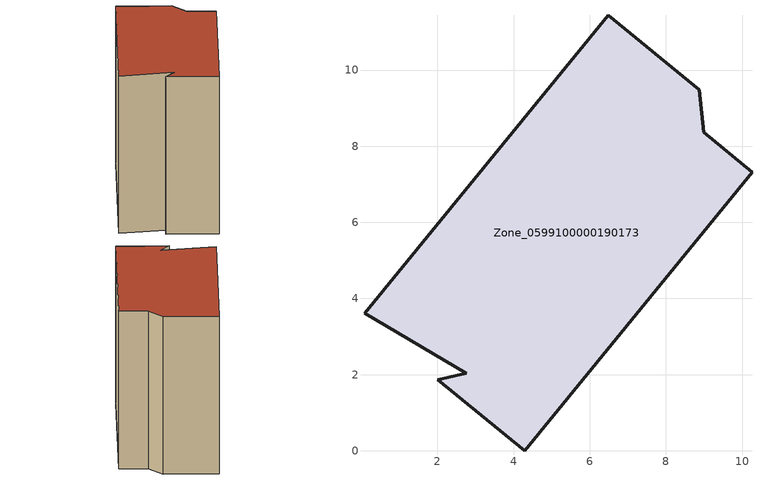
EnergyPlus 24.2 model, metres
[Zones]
Zone_0599100000190173
 floor ground (C_G): 2.01,1.87 2.76,2.03 0.08,3.61 6.48,11.44 8.88,9.48 8.99,8.36 10.26,7.31 4.29,0 z0
 wall outside (C_F): 2.01,1.87 4.29,0 10.26,7.31 8.99,8.36 8.88,9.48 6.48,11.44 0.08,3.61 2.76,2.03 2.01,1.87 z0:9.38
 roof outside (C_R): 2.76,2.03 2.01,1.87 4.29,0 10.26,7.31 8.99,8.36 8.88,9.48 6.48,11.44 0.08,3.61 z9.38
[BUILDING]
Pand.0599100000190173: North Axis=0; Terrain=City; Loads Convergence Tolerance Value=0.04; Temperature Convergence Tolerance Value=0.4; Solar Distribution=FullExterior; Maximum Number of Warmup Days=25; Minimum Number of Warmup Days=1
[Site:Location]
Rotterdam.The.Hague.AP_ZH_NLD Design_Conditions: Latitude=51.96; Longitude=4.45; Time Zone=1; Elevation=-4.5
[SITE:GROUNDTEMPERATURE:BUILDINGSURFACE]
18, 18, 18, 18, 18, 18, 18, 18, 18, 18, 18, 18
[MATERIAL] Thermal Absorptance=0.9; Solar Absorptance=0.7; Visible Absorptance=0.7
Name | Roughness | Thickness | Conductivity | Density | Specific Heat
G.TI.1946 | MediumSmooth | 0.15 | 1 | 540 | 1210
F.TI.1946 | Rough | 0.3 | 0.857143 | 1920 | 840
R.TI.1946 | MediumRough | 0.2 | 0.1 | 1500 | 1000
[CONSTRUCTION]
C_G: G.TI.1946
C_F: F.TI.1946
C_R: R.TI.1946
[ZONE]
Zone_0599100000190173: Type=1; Multiplier=1; Ceiling Height=Autocalculate; Volume=Autocalculate; Floor Area=autocalculate; Part of Total Floor Area=Yes
[ZONEINFILTRATION:DESIGNFLOWRATE]
Infil_Zone_0599100000190173: Zone or ZoneList or Space or SpaceList=Zone_0599100000190173; Schedule=AlwaysOn; Design Flow Rate Calculation Method=Flow/Area; Flow Rate per Floor Area=0.003; Constant Term Coefficient=1; Temperature Term Coefficient=0; Velocity Term Coefficient=0; Velocity Squared Term Coefficient=0
[HVACTEMPLATE:ZONE:IDEALLOADSAIRSYSTEM]
Zone_0599100000190173: Maximum Heating Supply Air Temperature=50; Minimum Cooling Supply Air Temperature=13; Maximum Heating Supply Air Humidity Ratio=0.0156; Minimum Cooling Supply Air Humidity Ratio=0.0077; Heating Limit=NoLimit; Cooling Limit=NoLimit; Dehumidification Control Type=ConstantSensibleHeatRatio; Cooling Sensible Heat Ratio=0.7; Dehumidification Setpoint=60; Humidification Control Type=None; Humidification Setpoint=30; Outdoor Air Method=None; Outdoor Air Flow Rate per Person=0.00944; Outdoor Air Flow Rate per Zone Floor Area=0; Outdoor Air Flow Rate per Zone=0; Demand Controlled Ventilation Type=None; Outdoor Air Economizer Type=NoEconomizer; Heat Recovery Type=None; Sensible Heat Recovery Effectiveness=0.7; Latent Heat Recovery Effectiveness=0.65
[ZONECONTROL:THERMOSTAT]
ThermostatControl_Zone_0599100000190173: Zone or ZoneList=Zone_0599100000190173; Control Type Schedule=DualSetpointControlType; Control 1=Thermostat_Zone_0599100000190173; Temperature Difference Between Cutout And Setpoint=0
[THERMOSTATSETPOINT:DUALSETPOINT]
Thermostat_Zone_0599100000190173: Heating Setpoint Temperature Schedule=HeatingSetpoint_Zone_0599100000190173; Cooling Setpoint Temperature Schedule=CoolingSetpoint_Zone_0599100000190173
[SCHEDULE:COMPACT]
HeatingSetpoint_Zone_0599100000190173: Through: 12/31, For: AllDays, Until: 24:00, 21
CoolingSetpoint_Zone_0599100000190173: Through: 12/31, For: AllDays, Until: 24:00, 24
DualSetpointControlType: Through: 12/31, For: AllDays, Until: 24:00, 4
AlwaysOn: Through: 12/31, For: AllDays, Until: 24:00, 1
